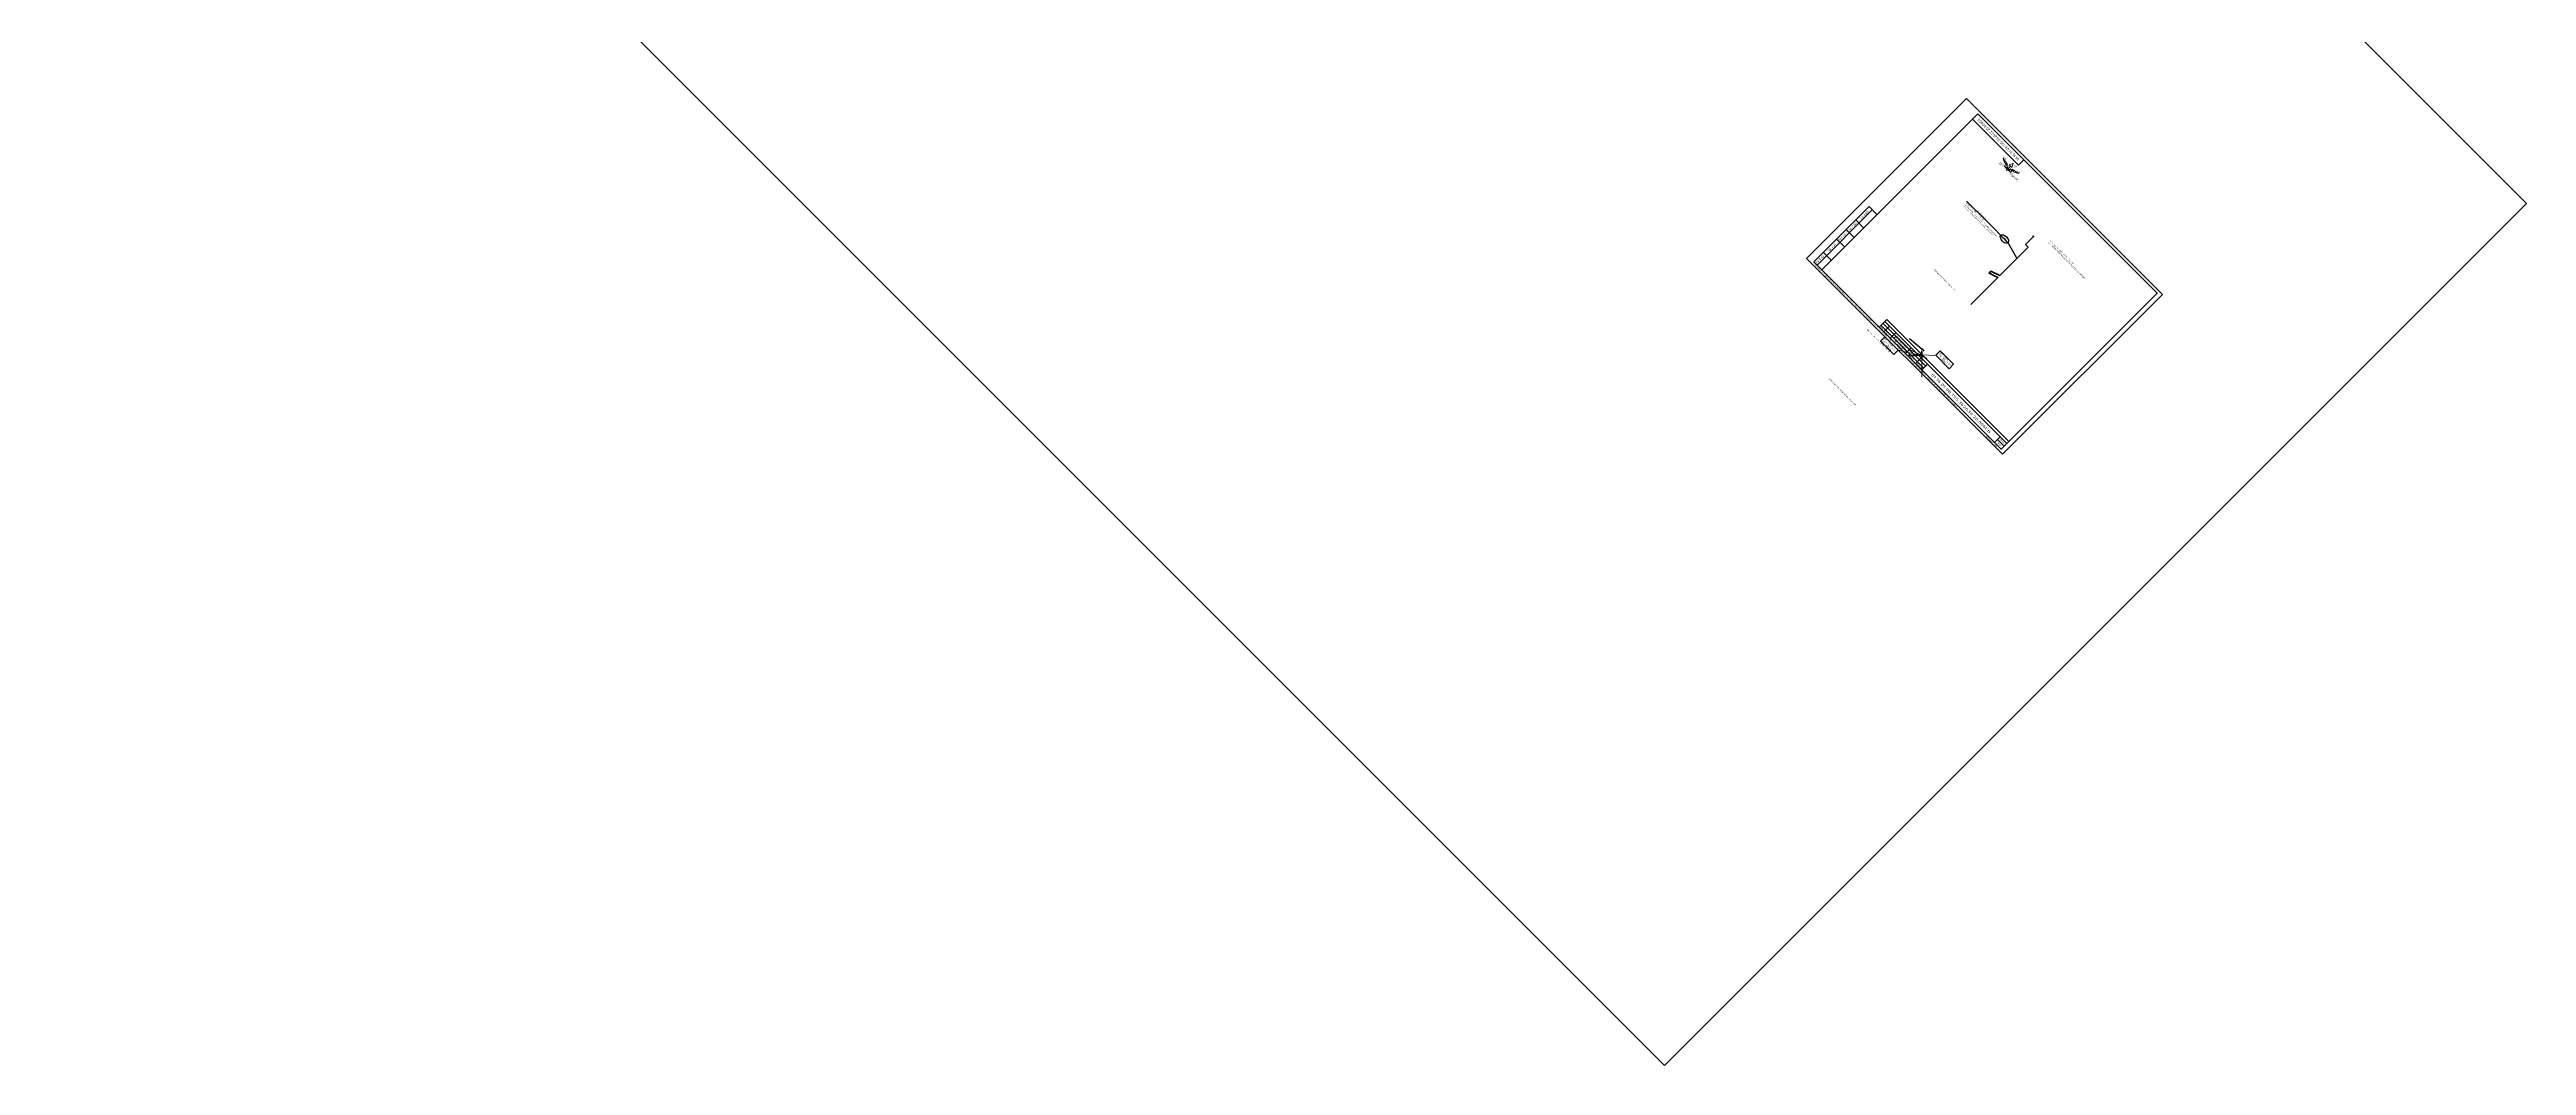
# Model space of a CAD drawing. Header units: millimetres. Extents: x -1501 to 8157, y -8271 to 1386.
# Drawn here: x 5500 to 8157, y -8271 to -7181 of the extents above; entities that cross this region are included whole.
import ezdxf
from ezdxf import colors
from ezdxf.entities.mleader import LeaderData, LeaderLine
from ezdxf.enums import TextEntityAlignment as Align
from ezdxf.math import Vec2, Vec3

# ---------------------------------------------------------------- set-up
doc = ezdxf.new("R2010")
doc.units = ezdxf.units.MM
doc.header["$MEASUREMENT"] = 0
for name, color, linetype, lineweight in [('--TEXT--', 7, 'Continuous', 25), ('OFORMLENIE', 7, 'Continuous', 25), ('подложка', 253, 'Continuous', 13), ('СН', 1, 'Continuous', 50)]:
    doc.layers.add(name, color=color, linetype=linetype, lineweight=lineweight)
doc.layers.add('непечат', color=2, linetype='Continuous', plot=False)
doc.layers.add('Построение', color=7, linetype='Continuous')
doc.styles.add('GOST 2.304', font='CS_Gost2304.shx')
doc.styles.add('GOST_2.304', font='CS_Gost2304.shx', dxfattribs={"height": 2.5})
doc.styles.add('GOST_2.304_07', font='CS_Gost2304.shx', dxfattribs={"width": 0.7})
doc.styles.add('GOST_2.304_09', font='CS_Gost2304.shx', dxfattribs={"width": 0.9})
doc.styles.add('Style-CS_Gost2304', font='CS_Gost2304.shx')
doc.styles.add('TNR_30', font='times.ttf', dxfattribs={"height": 3})

# ---------------------------------------------------------------- blocks, each defined once
blk = doc.blocks.new('TerminatorOpen_0.4')
at = {"color": 0, "linetype": 'ByBlock', "lineweight": -2}
for q in [(-1, 0.2), (-1, 0), (-1, -0.2)]:
    blk.add_line((0, 0), q, dxfattribs=at)
blk = doc.blocks.new('*U13')
at = {"layer": 'СН'}
blk.add_hatch(color=256, dxfattribs=at).paths.add_polyline_path([(0.5, 0, 1), (-0.5, 0, 1)])
blk.add_circle((0, 0), 0.5, dxfattribs=at)
blk = doc.blocks.new('*U22')
at = {"color": 0, "linetype": 'ByBlock', "lineweight": -2}
blk.add_lwpolyline([(297, 420), (0, 420), (0, 0), (297, 0)], close=True, dxfattribs=at)
at = {"color": 0, "linetype": 'ByBlock', "lineweight": 50}
blk.add_lwpolyline([(20, 415), (292, 415), (292, 5), (20, 5)], close=True, dxfattribs=at)
at = {"color": 0, "linetype": 'ByBlock', "lineweight": -2, "style": 'GOST_2.304'}
blk.add_text('Формат А3', height=2.5, dxfattribs=at).set_placement((287, 2.5), align=Align.MIDDLE_RIGHT)
at = {"color": 0, "linetype": 'ByBlock', "lineweight": -2, "insert": (8, 2.5), "char_height": 2.5, "attachment_point": 4, "style": 'GOST_2.304'}
blk.add_mtext('C:\\\\Users\\\\GrigoryAO\\\\Desktop\\\\03-23-01\\\\4550.70.ВП00.008.0155.362632.20.006 ТОП-12, ТКМ-12\\\\4550.70.ВП00.008.0155.362632.20.006СБ.Л00.РЕВ0.DWG', dxfattribs=at)
at = {"color": 0, "linetype": 'ByBlock', "lineweight": -2, "style": 'TNR_30'}
blk.add_attdef('ВЕРХНИЙ_НОМЕР_ЛИСТА', text='', height=3, dxfattribs=at).set_placement((287, 410), align=Align.MIDDLE_CENTER)
blk = doc.blocks.new('ST_Left')
at = {"color": 0, "linetype": 'ByBlock', "lineweight": 50}
for p, q in [((8, 150), (8, 5)), ((20, 150), (8, 150)), ((13, 5), (13, 150)), ((8, 115), (20, 115)), ((8, 90), (20, 90)), ((20, 65), (8, 65)), ((20, 30), (8, 30)), ((8, 5), (20, 5))]:
    blk.add_line(p, q, dxfattribs=at)
at = {"color": 0, "linetype": 'ByBlock', "lineweight": -2, "style": 'GOST_2.304'}
for s, p in [('Подп. и дата', (10.5, 132.5)), ('Инв. № дубл.', (10.5, 102.5)), ('Вза м. инв. №', (10.5, 77.5)), ('Подп. и дата', (10.5, 47.5)), ('Инв. № подл.', (10.5, 17.5))]:
    blk.add_text(s, height=2.5, rotation=90, dxfattribs=at).set_placement(p, align=Align.MIDDLE_CENTER)
at = {"color": 0, "linetype": 'ByBlock', "lineweight": -2, "style": 'GOST_2.304', "flags": 8}
for tag, p in [('ДУБЛ_ДАТА', (16.5, 141.25)), ('НОМЕР_ДУБЛ', (16.5, 102.5)), ('ВЗАМ_ИНВ', (16.5, 77.5)), ('ИНВ_ДАТА', (16.5, 56.25)), ('ИНВ_НОМЕР', (16.5, 17.5))]:
    blk.add_attdef(tag, text='', height=2.5, rotation=90, dxfattribs=at).set_placement(p, align=Align.MIDDLE_CENTER)
blk = doc.blocks.new('ST_2a_dyn')
at = {"color": 0, "linetype": 'ByBlock', "lineweight": 50, "extrusion": (0, 1, 0)}
for p, q in [((-185, 15), (0, 15)), ((-185, 5), (-120, 5)), ((-185, 0), (0, 0)), ((-10, 8), (0, 8))]:
    blk.add_line(p, q, dxfattribs=at)
at = {"color": 0, "linetype": 'ByBlock', "lineweight": 50, "extrusion": (1, 0, 0)}
for p, q in [((-185, 0), (-185, 15)), ((-178, 15), (-178, 0)), ((-168, 15), (-168, 0)), ((-145, 15), (-145, 0)), ((-130, 15), (-130, 0)), ((-120, 0), (-120, 15)), ((-10, 0), (-10, 15))]:
    blk.add_line(p, q, dxfattribs=at)
at = {"color": 0, "linetype": 'ByBlock', "lineweight": -2, "extrusion": (0, 1, 0)}
blk.add_line((-185, 10), (-120, 10), dxfattribs=at)
at = {"color": 0, "linetype": 'ByBlock', "lineweight": 50}
blk.add_line((0, 15), (0, 0), dxfattribs=at)
at = {"color": 0, "linetype": 'ByBlock', "lineweight": -2, "width": 0.9}
for s, style, p in [('Изм.', 'GOST_2.304', (-181.5, 2.5)), ('№ докум.', 'GOST_2.304_09', (-156.5, 2.5))]:
    blk.add_text(s, height=2.5, dxfattribs=dict(at, style=style)).set_placement(p, align=Align.MIDDLE_CENTER)
at = {"color": 0, "linetype": 'ByBlock', "lineweight": -2, "style": 'GOST_2.304'}
for s, p in [('Лист', (-173, 2.5)), ('Подп.', (-137.5, 2.5)), ('Дата', (-125, 2.5)), ('Лист', (-5, 11.5))]:
    blk.add_text(s, height=2.5, dxfattribs=at).set_placement(p, align=Align.MIDDLE_CENTER)
at = {"color": 0, "linetype": 'ByBlock', "lineweight": -2}
for tag, height, style, flags, p in [('ИЗМ_2', 2.5, 'GOST_2.304', 12, (-181.5, 12.5)), ('ИЗМ_1', 2.5, 'GOST_2.304', 12, (-181.5, 7.5)), ('ЛИСТ_2', 2.5, 'GOST_2.304', 12, (-173, 12.5)), ('ЛИСТ_1', 2.5, 'GOST_2.304', 12, (-173, 7.5)), ('N_ДОК_2', 2.5, 'GOST_2.304_09', 12, (-156.5, 12.5)), ('N_ДОК_1', 2.5, 'GOST_2.304_09', 12, (-156.5, 7.5)), ('ШИФР', 5, 'GOST_2.304', 4, (-65, 7.5)), ('LIST', 3.5, 'GOST_2.304', 4, (-5, 4))]:
    blk.add_attdef(tag, text='', height=height, dxfattribs=dict(at, style=style, flags=flags)).set_placement(p, align=Align.MIDDLE_CENTER)
at = {"color": 0, "linetype": 'ByBlock', "lineweight": -2, "style": 'GOST_2.304_07', "width": 0.7, "flags": 12}
for tag, p in [('ДАТА_2', (-125, 12.5)), ('ДАТА_1', (-125, 7.5))]:
    blk.add_attdef(tag, text='', height=2.5, dxfattribs=at).set_placement(p, align=Align.MIDDLE_CENTER)
blk = doc.blocks.new('ST_Top')
at = {"color": 0, "linetype": 'ByBlock', "lineweight": 50}
blk.add_line((70, 0), (70, -14), dxfattribs=at)
at = {"color": 0, "linetype": 'ByBlock', "lineweight": 50, "extrusion": (0, 1, 0)}
blk.add_line((0, -14), (70, -14), dxfattribs=at)
at = {"color": 0, "linetype": 'ByBlock', "lineweight": -2, "style": 'GOST_2.304', "width": 0.7, "flags": 4}
blk.add_attdef('ШИФР', text='', height=5, rotation=180, dxfattribs=at).set_placement((35, -7), align=Align.MIDDLE_CENTER)
blk = doc.blocks.new('_DotSmall')
at = {"color": 0, "linetype": 'ByBlock', "const_width": 0.5}
blk.add_lwpolyline([(-0.0625, 0, 1), (0.0625, 0, 1)], format="xyb", close=True, dxfattribs=at)

msp = doc.modelspace()

# ---------------------------------------------------------------- hatches: boundary and pattern name
at = {"layer": 'подложка', "extrusion": (1.96262e-16, 1, -3.92523e-17)}
h = msp.add_hatch(color=252, dxfattribs=at)
edge = h.paths.add_edge_path()
edge.add_arc((-7500.4, 251), 0.497, 0, 360)
h = msp.add_hatch(color=252, dxfattribs=at)
edge = h.paths.add_edge_path()
edge.add_arc((-7508.3, 251), 0.497, 0, 360)
at = {"layer": 'подложка', "extrusion": (-1, -3.92523e-17, -1.17757e-16)}
h = msp.add_hatch(color=252, dxfattribs=at)
edge = h.paths.add_edge_path()
edge.add_arc((7509.4, 155.5), 1, -90, 270)
at = {"layer": 'Построение', "linetype": 'Continuous', "lineweight": 30, "extrusion": (-1, 1.96262e-16, -2.74766e-16)}
h = msp.add_hatch(color=256, dxfattribs=at)
edge = h.paths.add_edge_path()
edge.add_arc((7502, 370.5), 0.994, 90, 450)
at = {"layer": 'Построение', "linetype": 'Continuous', "lineweight": 30, "extrusion": (1, 3.92523e-17, 1.17757e-16)}
h = msp.add_hatch(color=256, dxfattribs=at)
edge = h.paths.add_edge_path()
edge.add_arc((-7509.4, 345.3), 1, 90, 450)

# ---------------------------------------------------------------- linework, layer by layer
at = {"layer": '--TEXT--', "extrusion": (-0.57735, -0.57735, 0.57735)}
msp.add_line((7510.6, -7504.9, 156.3), (7495, -7491.4, 154.2), dxfattribs=at)
msp.add_circle((10593.4, 260.1), 5.51, dxfattribs=at)
at = {"layer": 'OFORMLENIE', "extrusion": (-0.57735, -0.57735, 0.57735)}
for q in [(7468.5, -7472.8, -4.3), (7601.4, -7601.6, -0.2)]:
    msp.add_line((7470.5, -7470.8, -0.2), q, dxfattribs=at)
at = {"layer": 'непечат', "color": 3, "extrusion": (-0.57735, -0.57735, 0.57735)}
msp.add_lwpolyline([(-1387.9, 992.3), (10962.3, 992.3), (10962.3, -1271.9), (-1387.9, -1271.9)], close=True, dxfattribs=at)
at = {"layer": 'подложка', "color": 252, "extrusion": (-0.57735, -0.57735, 0.57735)}
for p, q in [((7600.9, -7308.7, 283.8), (7598.4, -7303.7, 286.3)), ((7600.9, -7308.7, 283.8), (7596.4, -7306.4, 281.6)), ((7598.6, -7311, 279.2), (7599.8, -7309.8, 281.5)), ((7600.9, -7308.7, 283.8), (7603.3, -7306.3, 288.5)), ((7600.9, -7308.7, 283.8), (7603.2, -7313.2, 281.6)), ((7600.9, -7308.7, 283.8), (7605.9, -7311.2, 286.3)), ((7507.5, -7509.2, 148.9), (7482.8, -7503.6, 129.7)), ((7506.6, -7508.5, 358.3), (7494.9, -7502.9, 352.3)), ((7506.6, -7508.5, 358.3), (7494.9, -7502.9, 352.3)), ((7508.5, -7508.8, 371), (7523.1, -7509.2, 385.2))]:
    msp.add_line(p, q, dxfattribs=at)
at = {"layer": 'подложка', "color": 252, "extrusion": (5.55112e-17, 1, -5.55112e-17)}
for p, q in [((7492.4, -7509.4, 251.5), (7492.9, -7509.4, 251.5)), ((7492.4, -7509.4, 250.6), (7492.9, -7509.4, 250.6)), ((7492.4, -7509.4, 251.5), (7492.4, -7509.4, 250.6))]:
    msp.add_line(p, q, dxfattribs=at)
at = {"layer": 'подложка', "color": 252}
for p, q in [((7492.4, -7509.4, 247), (7500.4, -7509.4, 247)), ((7492.4, -7509.4, 255), (7500.4, -7509.4, 255)), ((7500.4, -7509.4, 248.2), (7508.3, -7509.4, 248.2)), ((7500.4, -7509.4, 253.9), (7508.3, -7509.4, 253.9)), ((7508.3, -7509.4, 135.6), (7508.3, -7509.4, 145.5))]:
    msp.add_line(p, q, dxfattribs=at)
at = {"layer": 'подложка', "color": 252, "extrusion": (-5.55112e-17, -1, 5.55112e-17)}
for p, q in [((7492.4, -7509.4, 251), (7492.4, -7509.4, 267.3)), ((7494.9, -7509.4, 266), (7505.8, -7509.4, 266)), ((7508.3, -7509.4, 251), (7508.3, -7509.4, 267.3))]:
    msp.add_line(p, q, dxfattribs=at)
at = {"layer": 'подложка', "color": 252, "extrusion": (1, -5.55112e-17, 5.55112e-17)}
for p, q in [((7508.3, -7505.4, 151.5), (7508.3, -7505.4, 153.5)), ((7508.3, -7505.4, 153.5), (7508.3, -7505.4, 155.5)), ((7508.3, -7505.4, 149.5), (7508.3, -7505.4, 147.5)), ((7508.3, -7505.4, 147.5), (7508.3, -7505.4, 145.5)), ((7508.3, -7506.6, 345.3), (7508.3, -7506.6, 155.5)), ((7508.3, -7506.6, 135.6), (7508.3, -7506.6, 145.5)), ((7508.3, -7512.2, 345.3), (7508.3, -7512.2, 155.5)), ((7508.3, -7512.2, 135.6), (7508.3, -7512.2, 145.5)), ((7508.3, -7513.4, 151.5), (7508.3, -7513.4, 153.5)), ((7508.3, -7513.4, 153.5), (7508.3, -7513.4, 155.5)), ((7508.3, -7513.4, 149.5), (7508.3, -7513.4, 147.5)), ((7508.3, -7513.4, 147.5), (7508.3, -7513.4, 145.5))]:
    msp.add_line(p, q, dxfattribs=at)
at = {"layer": 'подложка', "color": 252, "extrusion": (-1, 5.55112e-17, -5.55112e-17)}
for p, q in [((7508.3, -7509.1, 151.8), (7508.3, -7509.6, 151.3)), ((7508.3, -7509.6, 151.8), (7508.3, -7509.1, 151.3)), ((7508.3, -7509.4, 369.2), (7508.3, -7525.6, 369.2)), ((7508.3, -7509.4, 370.2), (7508.3, -7525.6, 370.2)), ((7508.3, -7509.4, 351.3), (7508.3, -7525.6, 351.3)), ((7508.3, -7509.4, 367.2), (7508.3, -7525.6, 367.2)), ((7508.3, -7509.4, 251), (7508.3, -7525.6, 251)), ((7508.3, -7509.4, 349.3), (7508.3, -7525.6, 349.3)), ((7508.3, -7509.4, 151.5), (7508.3, -7525.6, 151.5)), ((7508.3, -7509.4, 251), (7508.3, -7525.6, 251)), ((7508.3, -7509.4, 151.5), (7508.3, -7532.6, 151.5)), ((7508.3, -7509.4, 370.2), (7508.3, -7532.6, 370.2)), ((7508.3, -7524.4, 369.7), (7507.8, -7524.9, 378.4)), ((7508.3, -7524.4, 369.2), (7508.3, -7524.4, 370.2)), ((7508.3, -7524.4, 353.8), (7508.3, -7524.4, 364.7)), ((7508.3, -7524.4, 253.5), (7508.3, -7524.4, 346.8)), ((7508.3, -7524.4, 154), (7508.3, -7524.4, 248.5)), ((7508.3, -7531.4, 154), (7508.3, -7531.4, 367.7))]:
    msp.add_line(p, q, dxfattribs=at)
at = {"layer": 'подложка', "color": 252, "extrusion": (1, -5.55112e-17, 5.55112e-17), "elevation": 7508.3, "flags": 128}
msp.add_lwpolyline([(-7506.4, 152.5), (-7508.4, 155.5), (-7510.4, 155.5), (-7512.4, 152.5)], dxfattribs=at)
at = {"layer": 'подложка', "color": 252, "extrusion": (-1, 5.55112e-17, -5.55112e-17), "elevation": -7508.3, "flags": 128}
msp.add_lwpolyline([(7506.4, 148.5), (7508.4, 145.5), (7510.4, 145.5), (7512.4, 148.5)], dxfattribs=at)
at = {"layer": 'подложка', "color": 252, "extrusion": (-0.57735, -0.57735, 0.57735)}
msp.add_ellipse((7600.9, -7308.7, 283.8), major_axis=(-3.54, 3.54), ratio=0.57735, start_param=5.105088, end_param=10.602875, dxfattribs=at)
at = {"layer": 'подложка', "color": 252}
for points in [[(7595.5, -7297.8, 289.2), (7600.1, -7304.5, 287.2), (7596.8, -7302.8, 285.5)], [(7606.3, -7303.3, 294.6), (7601.8, -7304.9, 288.5), (7604.7, -7307.8, 288.5)], [(7611.8, -7314.1, 289.2), (7605.1, -7309.5, 287.2), (7606.8, -7312.8, 285.5)], [(7468.5, -7489.3, 129.8), (7482.9, -7503.7, 129.8), (7478.2, -7508.4, 120.3), (7463.8, -7494.1, 120.3)], [(7480.5, -7488.5, 352.4), (7494.9, -7502.8, 352.4), (7492.4, -7505.3, 347.5), (7478.1, -7490.9, 347.5)], [(7508.3, -7505.4, 151.5), (7508.3, -7505.4, 152.5), (7508.3, -7513.4, 152.5), (7508.3, -7513.4, 151.5)], [(7508.3, -7505.4, 149.5), (7508.3, -7505.4, 148.5), (7508.3, -7513.4, 148.5), (7508.3, -7513.4, 149.5)], [(7508.3, -7510.9, 151.5), (7508.3, -7510.9, 149.5), (7508.3, -7507.9, 149.5), (7508.3, -7507.9, 151.5)], [(7527.8, -7504.4, 394.7), (7542.2, -7518.8, 394.7), (7537.5, -7523.5, 385.2), (7523.1, -7509.1, 385.2)]]:
    msp.add_3dface(points, dxfattribs=at)
at = {"layer": 'Построение', "linetype": 'Continuous', "lineweight": 30, "extrusion": (5.55112e-17, 1, -5.55112e-17)}
msp.add_line((7508.3, -7509.4, 251), (7500.4, -7509.4, 251), dxfattribs=at)
at = {"layer": 'Построение', "linetype": 'Continuous', "lineweight": 30, "extrusion": (-0.520669, -0.853759, 5.55112e-17)}
msp.add_line((7506.2, -7508.1, 359.3), (7513.4, -7512.5, 359.3), dxfattribs=at)
at = {"layer": 'Построение', "linetype": 'Continuous', "lineweight": 30, "extrusion": (-1, 5.55112e-17, -5.55112e-17)}
msp.add_line((7508.3, -7505.4, 369.7), (7508.3, -7504.4, 369.7), dxfattribs=at)
at = {"layer": 'Построение', "linetype": 'Continuous', "lineweight": 30, "extrusion": (1, -5.55112e-17, 5.55112e-17)}
for p, q in [((7508.3, -7505.4, 366.2), (7508.3, -7513.4, 352.3)), ((7508.3, -7505.4, 352.3), (7508.3, -7513.4, 366.2)), ((7508.3, -7505.4, 349.3), (7508.3, -7505.4, 347.3)), ((7508.3, -7505.4, 347.3), (7508.3, -7505.4, 345.3)), ((7508.3, -7505.4, 351.3), (7508.3, -7505.4, 353.3)), ((7508.3, -7505.4, 367.2), (7508.3, -7505.4, 365.2)), ((7508.3, -7505.4, 353.3), (7508.3, -7505.4, 365.2)), ((7508.3, -7505.4, 370.2), (7508.3, -7505.4, 368.2)), ((7508.3, -7505.4, 369.2), (7508.3, -7505.4, 371.2)), ((7508.3, -7505.4, 368.2), (7508.3, -7505.4, 371.2)), ((7508.3, -7509.1, 367), (7508.3, -7509.6, 367.5)), ((7508.3, -7509.6, 367), (7508.3, -7509.1, 367.5)), ((7508.3, -7509.1, 349.1), (7508.3, -7509.6, 349.6)), ((7508.3, -7509.6, 349.1), (7508.3, -7509.1, 349.6)), ((7508.3, -7513.4, 349.3), (7508.3, -7513.4, 347.3)), ((7508.3, -7513.4, 347.3), (7508.3, -7513.4, 345.3)), ((7508.3, -7513.4, 351.3), (7508.3, -7513.4, 353.3)), ((7508.3, -7513.4, 367.2), (7508.3, -7513.4, 365.2)), ((7508.3, -7513.4, 353.3), (7508.3, -7513.4, 365.2)), ((7508.3, -7513.4, 370.2), (7508.3, -7513.4, 368.2)), ((7508.3, -7513.4, 369.2), (7508.3, -7513.4, 371.2)), ((7508.3, -7513.4, 368.2), (7508.3, -7513.4, 371.2))]:
    msp.add_line(p, q, dxfattribs=at)
at = {"layer": 'Построение', "linetype": 'Continuous', "lineweight": 30}
msp.add_line((7508.3, -7509.4, 345.3), (7508.3, -7509.4, 155.5), dxfattribs=at)
at = {"layer": 'Построение', "linetype": 'Continuous', "lineweight": 30, "extrusion": (-5.55112e-17, -1, 5.55112e-17), "elevation": 7509.4, "flags": 128}
msp.add_lwpolyline([(7500.4, 252.9), (7496.7, 253.8), (7492.9, 252.9), (7492.9, 249.2), (7496.7, 248.2), (7500.4, 249.2), (7500.4, 252.9)], close=True, dxfattribs=at)
at = {"layer": 'Построение', "linetype": 'Continuous', "lineweight": 30, "extrusion": (-1, 5.55112e-17, -5.55112e-17), "elevation": -7508.3, "flags": 128}
msp.add_lwpolyline([(7506.4, 348.3), (7508.4, 345.3), (7510.4, 345.3), (7512.4, 348.3)], dxfattribs=at)
at = {"layer": 'Построение', "linetype": 'Continuous', "lineweight": 30, "extrusion": (1, -5.55112e-17, 5.55112e-17)}
msp.add_circle((-7509.4, 359.3, 7508.3), 1.99, dxfattribs=at)
at = {"layer": 'Построение', "linetype": 'Continuous', "lineweight": 30, "extrusion": (-1, 5.55112e-17, -5.55112e-17)}
msp.add_circle((7502.7, 369.1, -7509), 0.994, dxfattribs=at)
at = {"layer": 'Построение', "linetype": 'Continuous', "lineweight": 30, "extrusion": (-0.520669, -0.853759, 5.55112e-17)}
msp.add_point((7507, -7508.6, 359.3), dxfattribs=at)
at = {"layer": 'Построение', "linetype": 'Continuous', "lineweight": 30, "extrusion": (0.520669, 0.853759, -5.55112e-17)}
msp.add_solid([(-10326.7, 361.3, -2501.8), (-10326.7, 357.3, -2501.8), (-10326.2, 361.3, -2501.8), (-10326.2, 357.3, -2501.8)], dxfattribs=at)
at = {"layer": 'Построение', "linetype": 'Continuous', "lineweight": 30}
for points in [[(7508.3, -7505.4, 349.3), (7508.3, -7505.4, 348.3), (7508.3, -7513.4, 348.3), (7508.3, -7513.4, 349.3)], [(7508.3, -7505.4, 367.2), (7508.3, -7505.4, 366.2), (7508.3, -7513.4, 366.2), (7508.3, -7513.4, 367.2)], [(7508.3, -7505.4, 352.3), (7508.3, -7505.4, 351.3), (7508.3, -7513.4, 351.3), (7508.3, -7513.4, 352.3)], [(7508.3, -7505.4, 369.2), (7508.3, -7505.4, 370.2), (7508.3, -7513.4, 370.2), (7508.3, -7513.4, 369.2)], [(7508.3, -7510.9, 349.3), (7508.3, -7510.9, 351.3), (7508.3, -7507.9, 351.3), (7508.3, -7507.9, 349.3)], [(7508.3, -7510.9, 369.2), (7508.3, -7510.9, 367.2), (7508.3, -7507.9, 367.2), (7508.3, -7507.9, 369.2)]]:
    msp.add_3dface(points, dxfattribs=at)
at = {"layer": 'СН', "extrusion": (-0.57735, -0.57735, 0.57735)}
msp.add_lwpolyline([(10613.5, 301.3), (10613.5, 280.5), (10617.5, 280.5), (10617.5, 205.8), (10607.6, 199.9), (10607.6, 195.1), (10617.5, 201.1), (10617.5, 129.7)], dxfattribs=at)

# ---------------------------------------------------------------- block references
at = {"layer": 'OFORMLENIE', "extrusion": (-0.57735, -0.57735, 0.57735)}
for name in ['*U22', 'ST_Left']:
    msp.add_blockref(name, (10458.1, -25.3), dxfattribs=at)
ref = msp.add_blockref('ST_Top', (10478.1, 389.7), dxfattribs=at)
ref.add_attrib('ШИФР', '01.16.01.08.155.362632.20.006СБ', dxfattribs={"layer": '0', "color": 0, "linetype": 'ByBlock', "lineweight": -2, "extrusion": (-0.57735, -0.57735, 0.57735), "height": 5, "rotation": 180, "style": 'GOST_2.304', "width": 0.7}).set_placement((10513.1, 382.7), align=Align.MIDDLE_CENTER)
ref = msp.add_blockref('ST_2a_dyn', (10750.1, -20.3), dxfattribs=at)
ref.add_attrib('LIST', '19', dxfattribs={"layer": '0', "color": 0, "linetype": 'ByBlock', "lineweight": -2, "extrusion": (-0.57735, -0.57735, 0.57735), "height": 3.5, "style": 'GOST_2.304'}).set_placement((10745.1, -16.3), align=Align.MIDDLE_CENTER)
ref.add_attrib('ШИФР', '01.16.01.08.155.362632.20.006СБ', dxfattribs={"layer": '0', "color": 0, "linetype": 'ByBlock', "lineweight": -2, "extrusion": (-0.57735, -0.57735, 0.57735), "height": 5, "style": 'GOST_2.304'}).set_placement((10685.1, -12.8), align=Align.MIDDLE_CENTER)
at = {"layer": 'подложка', "color": 252, "extrusion": (-5.55112e-17, -1, 5.55112e-17), "xscale": 2.5, "yscale": 2.5, "zscale": 2.5, "rotation": 180}
msp.add_blockref('TerminatorOpen_0.4', (7492.4, 266, 7509.4), dxfattribs=at)
at = {"layer": 'подложка', "color": 252, "extrusion": (-5.55112e-17, -1, 5.55112e-17), "xscale": 2.5, "yscale": 2.5, "zscale": 2.5}
msp.add_blockref('TerminatorOpen_0.4', (7508.3, 266, 7509.4), dxfattribs=at)
at = {"layer": 'подложка', "color": 252, "extrusion": (-1, 5.55112e-17, -5.55112e-17), "xscale": 2.5, "yscale": 2.5, "zscale": 2.5}
for p, rotation in [((7524.4, 351.3, -7508.3), 269.9999999999999), ((7524.4, 367.2, -7508.3), 89.99999999999997), ((7524.4, 251, -7508.3), 269.9999999999999), ((7524.4, 349.3, -7508.3), 89.99999999999997), ((7524.4, 151.5, -7508.3), 269.9999999999999), ((7524.4, 251, -7508.3), 89.99999999999997), ((7531.4, 151.5, -7508.3), 269.9999999999999), ((7531.4, 370.2, -7508.3), 89.99999999999997)]:
    msp.add_blockref('TerminatorOpen_0.4', p, dxfattribs=dict(at, rotation=rotation))
at = {"layer": 'СН', "extrusion": (-0.57735, -0.57735, 0.57735)}
msp.add_blockref('*U13', (10613.2, 301.5), dxfattribs=at)

# ---------------------------------------------------------------- texts
at = {"layer": '--TEXT--', "extrusion": (-0.57735, -0.57735, 0.57735), "style": 'GOST 2.304'}
for s, p in [('1,1 м нагревательной ленты', (10537.5, 248.7)), ('спираль: на 1п/м трубопровода', (10537.4, 252.8))]:
    msp.add_text(s, height=2.5, dxfattribs=at).set_placement(p)
at = {"layer": '--TEXT--', "extrusion": (-0.57735, -0.57735, 0.57735), "style": 'GOST 2.304', "width": 0.9}
msp.add_text('%%C323,8', height=2.5, rotation=360, dxfattribs=at).set_placement((10588.4, 257))
at = {"layer": '--TEXT--', "extrusion": (-0.57735, -0.57735, 0.57735), "style": 'GOST 2.304'}
msp.add_text('IW', height=2.5, rotation=360, dxfattribs=at).set_placement((10591.6, 260.7))
at = {"layer": '--TEXT--', "extrusion": (-0.57735, -0.57735, 0.57735), "insert": (7521.6, -7416.2, 105.4), "char_height": 2.5, "width": 44.927, "attachment_point": 1, "text_direction": (0.707107, -0.707107, 0), "style": 'GOST 2.304'}
msp.add_mtext('Продолжение см.л. 16', dxfattribs=at)
at = {"layer": 'OFORMLENIE', "extrusion": (-0.57735, -0.57735, 0.57735), "style": 'GOST 2.304'}
msp.add_text('300-IW-16-002-E13L-EW-01', height=2.5, rotation=360, dxfattribs=at).set_placement((10566.1, -2.6, 106.7), align=Align.MIDDLE_LEFT)
at = {"layer": 'подложка', "color": 252, "extrusion": (-0.57735, -0.57735, 0.57735), "style": 'Style-CS_Gost2304'}
for s, width, p in [('ДП', 0.75, (10531.7, 349.4, -4.9)), ('+Y', 0.75, (10530.2, 362, -4.9)), ('+Z', 0.75, (10543.9, 364.8, -4.9)), ('10шп.ВС', 0.628788, (10547.4, 349.4, -4.9))]:
    msp.add_text(s, height=4.13, dxfattribs=dict(at, width=width)).set_placement(p, align=Align.TOP_LEFT)
at = {"layer": 'подложка', "color": 252, "extrusion": (-0.57735, -0.57735, 0.57735), "style": 'Style-CS_Gost2304', "width": 0.75}
msp.add_text('+X', height=4.13, dxfattribs=at).set_placement((10555.3, 362, -4.9), align=Align.TOP_RIGHT)
at = {"layer": 'подложка', "color": 252, "extrusion": (-0.57735, -0.57735, 0.57735), "style": 'Style-CS_Gost2304', "width": 0.875}
for s, p in [('см. 4550.70.ВП00.007.0131.362575.20.003АИ', (10629.4, 312.3)), ('300-IW-16-002-E13L-EW-02', (10629.2, 316.6))]:
    msp.add_text(s, height=2.5, rotation=360, dxfattribs=at).set_placement(p)
for s, p in [('300-IW-16-001-E23R-EW-01', (10556.9, 83.8, 86.9)), ('ДП -7021', (10577.8, 95.1, 86.9)), ('1631-BV-201', (10585.7, 281.5, 208)), ('УР.+ 20524', (10577.8, 88.3, 86.9)), ('10шп.ВС -7160', (10577.8, 91.7, 86.9)), ('УР.+ 22297', (10630.4, 322.6, 214.3)), ('10шп.ВС -7160', (10630.4, 326, 214.3)), ('ДП -7021', (10630.4, 329.4, 214.3))]:
    msp.add_text(s, height=2.5, rotation=360, dxfattribs=at).set_placement(p, align=Align.MIDDLE_LEFT)
at = {"layer": 'подложка', "color": 252, "extrusion": (-1, 5.55112e-17, -5.55112e-17), "style": 'GOST_2.304'}
msp.add_text('73', height=2.5, rotation=90, dxfattribs=at).set_placement((7522.8, 371.9, -7508.3))
at = {"layer": 'подложка', "color": 252, "extrusion": (-5.55112e-17, -1, 5.55112e-17), "insert": (7501.2, -7509.4, 269.2), "char_height": 2.5, "attachment_point": 5, "text_direction": (1, 0, 0), "style": 'GOST_2.304'}
msp.add_mtext('\\A1;186', dxfattribs=at)
at = {"layer": 'подложка', "color": 252, "extrusion": (-1, 5.55112e-17, -5.55112e-17), "char_height": 2.5, "attachment_point": 5, "text_direction": (0, 0, 1), "style": 'GOST_2.304'}
for s, insert in [('\\A1;968', (7508.3, -7521.3, 360.1)), ('\\A1;346', (7508.3, -7521.3, 301)), ('\\A1;374', (7508.3, -7521.3, 202.1)), ('\\A1;1769', (7508.3, -7528.3, 261.7))]:
    msp.add_mtext(s, dxfattribs=dict(at, insert=insert))

# ---------------------------------------------------------------- leaders
at = {"layer": '--TEXT--'}
ml = msp.add_multileader_mtext('Standard', dxfattribs=at)
ml.set_content('СН131.5.3\\P33НТР2-ВТ (20 м)', color=7, style='GOST 2.304')
ml.set_leader_properties()
ml.set_arrow_properties(name='DOTSMALL')
ml.build(insert=Vec2(0, 0))
ml.multileader.update_dxf_attribs({"text_left_attachment_type": 6, "text_right_attachment_type": 6, "dogleg_length": 11.2, "arrow_head_size": 2.5})
ctx = ml.context
ctx.base_point, ctx.char_height, ctx.arrow_head_size, ctx.plane_origin, ctx.plane_x_axis, ctx.plane_y_axis = Vec3(7554.9, -7342.5, 212.4), 2.5, 2.5, Vec3(7705.9, -7429.4, 276.4), Vec3(0.707107, -0.707107, 0), Vec3(0.408248, 0.408248, 0.816497)
ctx.left_attachment, ctx.right_attachment, ctx.text_align_type = 6, 6, 2
notes = []
notes.append((ctx, [(0, (1, 1, 0), (7600.8, -7388.4, 212.4), (-0.707107, 0.707107, 0), 33.1, [(0, [(7610.2, -7405.1, 205.1)], 0, [])])]))
ctx.mtext.insert, ctx.mtext.text_direction, ctx.mtext.defined_height, ctx.mtext.alignment, ctx.mtext.flow_direction, ctx.mtext.extrusion = Vec3(7577.2, -7362.4, 214.8), Vec3(0.707107, -0.707107, 0), 0.0309, 3, 5, Vec3(-0.57735, -0.57735, 0.57735)
for ctx, leaders in notes:
    for number, flags, end, landing, length, lines in leaders:
        leader = LeaderData()
        leader.index, (leader.has_last_leader_line, leader.has_dogleg_vector, leader.attachment_direction) = number, flags
        leader.last_leader_point, leader.dogleg_vector, leader.dogleg_length = Vec3(end), Vec3(landing), length
        for number, points, colour, breaks in lines:
            line = LeaderLine()
            line.index, line.vertices, line.color, line.breaks = number, Vec3.list(points), colors.encode_raw_color(colour), breaks
            leader.lines.append(line)
        ctx.leaders.append(leader)

doc.saveas('drawing.dxf')
